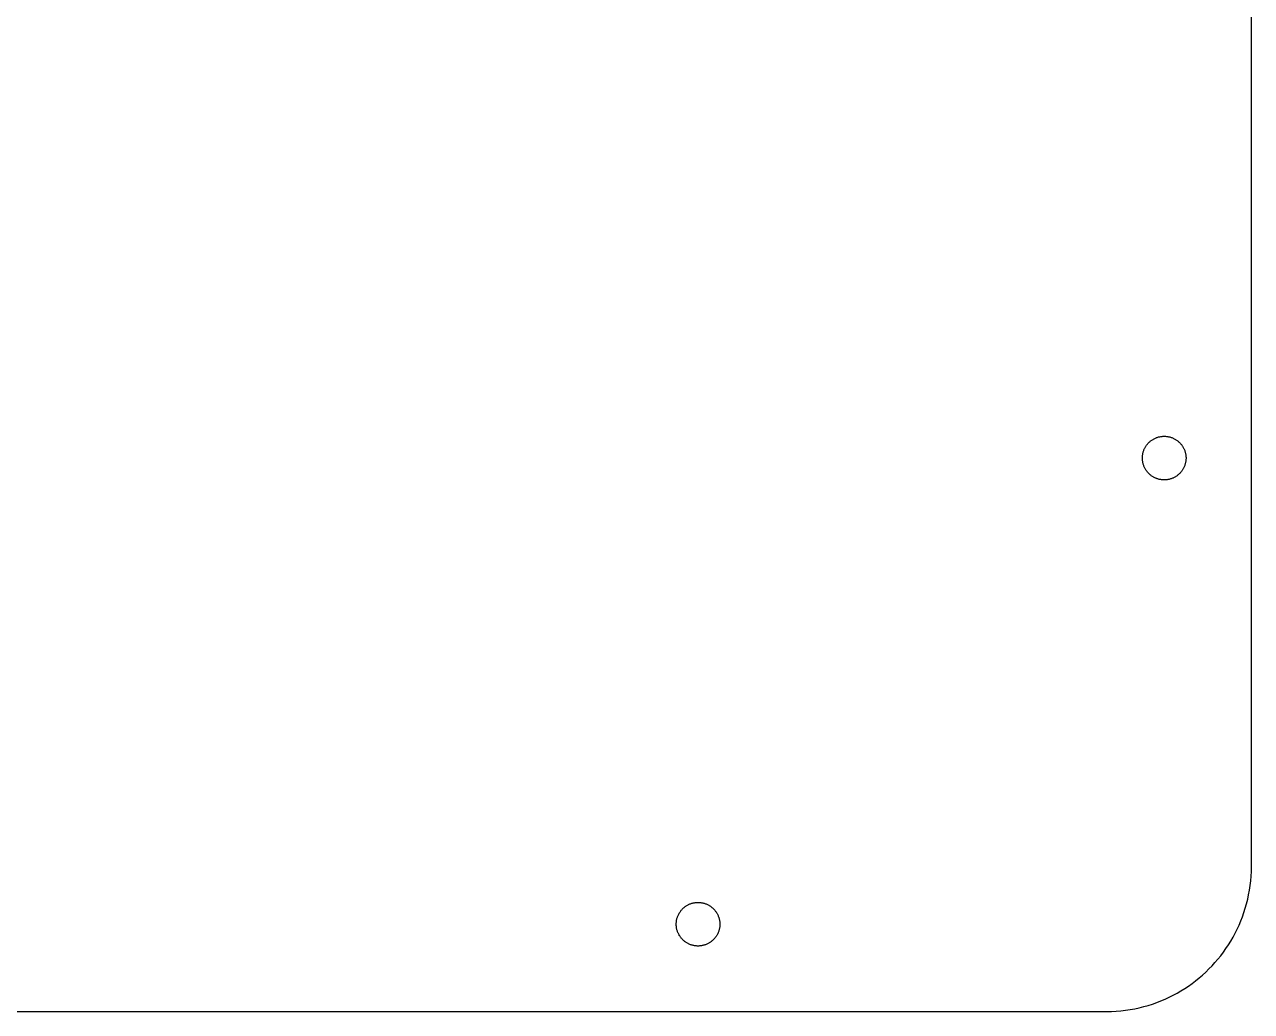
# Model space of a CAD drawing. Extents: x 0 to 212, y 0 to 125.
# Drawn here: x 155.8 to 212, y 0 to 45.2 of the extents above; entities that cross this region are included whole.
import ezdxf

# ---------------------------------------------------------------- set-up
doc = ezdxf.new("R2010")
doc.units = 0

msp = doc.modelspace()

# ---------------------------------------------------------------- linework, layer by layer
at = {"layer": 'Layer 1'}
for p, q in [((212, 6.632), (212, 115.985)), ((207.126, 25.8585), (207.142, 25.8852)), ((207.142, 25.8852), (207.158, 25.9115)), ((207.142, 25.8852), (207.142, 25.8852)), ((207.158, 25.9115), (207.175, 25.9371)), ((207.158, 25.9115), (207.158, 25.9115)), ((207.175, 25.9371), (207.193, 25.9622)), ((207.175, 25.9371), (207.175, 25.9371)), ((207.193, 25.9622), (207.211, 25.9868)), ((207.193, 25.9622), (207.193, 25.9622)), ((207.211, 25.9868), (207.231, 26.0107)), ((207.211, 25.9868), (207.211, 25.9868)), ((207.231, 26.0107), (207.251, 26.034)), ((207.231, 26.0107), (207.231, 26.0107)), ((207.251, 26.034), (207.271, 26.0567)), ((207.251, 26.034), (207.251, 26.034)), ((207.271, 26.0567), (207.293, 26.0788)), ((207.271, 26.0567), (207.271, 26.0567)), ((207.293, 26.0788), (207.315, 26.1001)), ((207.293, 26.0788), (207.293, 26.0788)), ((207.315, 26.1001), (207.338, 26.1208)), ((207.315, 26.1001), (207.315, 26.1001)), ((207.338, 26.1208), (207.361, 26.1409)), ((207.338, 26.1208), (207.338, 26.1208)), ((207.361, 26.1409), (207.385, 26.1601)), ((207.361, 26.1409), (207.361, 26.1409)), ((207.385, 26.1601), (207.409, 26.1787)), ((207.385, 26.1601), (207.385, 26.1601)), ((207.409, 26.1787), (207.435, 26.1965)), ((207.409, 26.1787), (207.409, 26.1787)), ((207.435, 26.1965), (207.46, 26.2136)), ((207.435, 26.1965), (207.435, 26.1965)), ((207.46, 26.2136), (207.486, 26.2299)), ((207.46, 26.2136), (207.46, 26.2136)), ((207.486, 26.2299), (207.513, 26.2454)), ((207.486, 26.2299), (207.486, 26.2299)), ((207.513, 26.2454), (207.54, 26.26)), ((207.513, 26.2454), (207.513, 26.2454)), ((207.54, 26.26), (207.568, 26.2739)), ((207.54, 26.26), (207.54, 26.26)), ((207.568, 26.2739), (207.596, 26.2869)), ((207.568, 26.2739), (207.568, 26.2739)), ((207.596, 26.2869), (207.625, 26.299)), ((207.596, 26.2869), (207.596, 26.2869)), ((207.625, 26.299), (207.654, 26.3103)), ((207.625, 26.299), (207.625, 26.299)), ((207.654, 26.3103), (207.684, 26.3207)), ((207.654, 26.3103), (207.654, 26.3103)), ((207.684, 26.3207), (207.714, 26.3301)), ((207.684, 26.3207), (207.684, 26.3207)), ((207.714, 26.3301), (207.744, 26.3387)), ((207.714, 26.3301), (207.714, 26.3301)), ((207.744, 26.3387), (207.775, 26.3463)), ((207.744, 26.3387), (207.744, 26.3387)), ((207.775, 26.3463), (207.806, 26.3529)), ((207.775, 26.3463), (207.775, 26.3463)), ((207.806, 26.3529), (207.838, 26.3586)), ((207.806, 26.3529), (207.806, 26.3529)), ((207.838, 26.3586), (207.87, 26.3632)), ((207.838, 26.3586), (207.838, 26.3586)), ((207.87, 26.3632), (207.902, 26.3669)), ((207.87, 26.3632), (207.87, 26.3632)), ((207.902, 26.3669), (207.934, 26.3695)), ((207.902, 26.3669), (207.902, 26.3669)), ((207.934, 26.3695), (207.967, 26.3711)), ((207.934, 26.3695), (207.934, 26.3695)), ((207.967, 26.3711), (208, 26.3717)), ((207.967, 26.3711), (207.967, 26.3711)), ((208, 26.3717), (208, 26.3717)), ((208, 26.3717), (208.033, 26.3711)), ((208.033, 26.3711), (208.033, 26.3711)), ((208.033, 26.3711), (208.066, 26.3695)), ((208.066, 26.3695), (208.066, 26.3695)), ((208.066, 26.3695), (208.098, 26.3669)), ((208.098, 26.3669), (208.098, 26.3669)), ((208.098, 26.3669), (208.13, 26.3632)), ((208.13, 26.3632), (208.13, 26.3632)), ((208.13, 26.3632), (208.162, 26.3586)), ((208.162, 26.3586), (208.162, 26.3586)), ((208.162, 26.3586), (208.194, 26.3529)), ((208.194, 26.3529), (208.194, 26.3529)), ((208.194, 26.3529), (208.225, 26.3463)), ((208.225, 26.3463), (208.225, 26.3463)), ((208.225, 26.3463), (208.256, 26.3387)), ((208.256, 26.3387), (208.256, 26.3387)), ((208.256, 26.3387), (208.286, 26.3301)), ((208.286, 26.3301), (208.286, 26.3301)), ((208.286, 26.3301), (208.316, 26.3207)), ((208.316, 26.3207), (208.316, 26.3207)), ((208.316, 26.3207), (208.346, 26.3103)), ((208.346, 26.3103), (208.346, 26.3103)), ((208.346, 26.3103), (208.375, 26.299)), ((208.375, 26.299), (208.375, 26.299)), ((208.375, 26.299), (208.404, 26.2869)), ((208.404, 26.2869), (208.404, 26.2869)), ((208.404, 26.2869), (208.432, 26.2739)), ((208.432, 26.2739), (208.432, 26.2739)), ((208.432, 26.2739), (208.46, 26.26)), ((208.46, 26.26), (208.46, 26.26)), ((208.46, 26.26), (208.487, 26.2454)), ((208.487, 26.2454), (208.487, 26.2454)), ((208.487, 26.2454), (208.514, 26.2299)), ((208.514, 26.2299), (208.514, 26.2299)), ((208.514, 26.2299), (208.54, 26.2136)), ((208.54, 26.2136), (208.54, 26.2136)), ((208.54, 26.2136), (208.565, 26.1965)), ((208.565, 26.1965), (208.565, 26.1965)), ((208.565, 26.1965), (208.591, 26.1787)), ((208.591, 26.1787), (208.591, 26.1787)), ((208.591, 26.1787), (208.615, 26.1601)), ((208.615, 26.1601), (208.615, 26.1601)), ((208.615, 26.1601), (208.639, 26.1408)), ((208.639, 26.1408), (208.639, 26.1408)), ((208.639, 26.1408), (208.662, 26.1208)), ((208.662, 26.1208), (208.662, 26.1208)), ((208.662, 26.1208), (208.685, 26.1001)), ((208.685, 26.1001), (208.685, 26.1001)), ((208.685, 26.1001), (208.707, 26.0788)), ((208.707, 26.0788), (208.707, 26.0788)), ((208.707, 26.0788), (208.728, 26.0567)), ((208.728, 26.0567), (208.728, 26.0567)), ((208.728, 26.0567), (208.749, 26.034)), ((208.749, 26.034), (208.749, 26.034)), ((208.749, 26.034), (208.769, 26.0107)), ((208.769, 26.0107), (208.769, 26.0107)), ((208.769, 26.0107), (208.788, 25.9868)), ((208.788, 25.9868), (208.788, 25.9868)), ((208.788, 25.9868), (208.807, 25.9622)), ((208.807, 25.9622), (208.807, 25.9622)), ((208.807, 25.9622), (208.825, 25.9371)), ((208.825, 25.9371), (208.825, 25.9371)), ((208.825, 25.9371), (208.842, 25.9115)), ((208.842, 25.9115), (208.842, 25.9115)), ((208.842, 25.9115), (208.858, 25.8852)), ((208.858, 25.8852), (208.858, 25.8852)), ((208.858, 25.8852), (208.874, 25.8585)), ((207, 25.4047), (207.002, 25.4374)), ((207, 25.3717), (207, 25.4047)), ((207, 25.4047), (207, 25.4047)), ((207.001, 25.3386), (207, 25.3717)), ((207, 25.3717), (207, 25.3717)), ((207.002, 25.3059), (207.001, 25.3386)), ((207.001, 25.3386), (207.001, 25.3386)), ((207.002, 25.4374), (207.005, 25.4699)), ((207.002, 25.4374), (207.002, 25.4374)), ((207.005, 25.4699), (207.008, 25.502)), ((207.005, 25.4699), (207.005, 25.4699)), ((207.008, 25.502), (207.013, 25.5339)), ((207.008, 25.502), (207.008, 25.502)), ((207.013, 25.5339), (207.019, 25.5654)), ((207.013, 25.5339), (207.013, 25.5339)), ((207.019, 25.5654), (207.025, 25.5965)), ((207.019, 25.5654), (207.019, 25.5654)), ((207.025, 25.5965), (207.033, 25.6273)), ((207.025, 25.5965), (207.025, 25.5965)), ((207.033, 25.6273), (207.041, 25.6577)), ((207.033, 25.6273), (207.033, 25.6273)), ((207.041, 25.6577), (207.051, 25.6877)), ((207.041, 25.6577), (207.041, 25.6577)), ((207.051, 25.6877), (207.061, 25.7173)), ((207.051, 25.6877), (207.051, 25.6877)), ((207.061, 25.7173), (207.073, 25.7465)), ((207.061, 25.7173), (207.061, 25.7173)), ((207.073, 25.7465), (207.085, 25.7752)), ((207.073, 25.7465), (207.073, 25.7465)), ((207.085, 25.7752), (207.098, 25.8035)), ((207.085, 25.7752), (207.085, 25.7752)), ((207.098, 25.8035), (207.112, 25.8312)), ((207.098, 25.8035), (207.098, 25.8035)), ((207.112, 25.8312), (207.126, 25.8585)), ((207.112, 25.8312), (207.112, 25.8312)), ((207.126, 25.8585), (207.126, 25.8585)), ((208.874, 25.8585), (208.874, 25.8585)), ((208.874, 25.8585), (208.888, 25.8312)), ((208.888, 25.8312), (208.888, 25.8312)), ((208.888, 25.8312), (208.902, 25.8034)), ((208.902, 25.8034), (208.902, 25.8034)), ((208.902, 25.8034), (208.915, 25.7752)), ((208.915, 25.7752), (208.915, 25.7752)), ((208.915, 25.7752), (208.927, 25.7465)), ((208.927, 25.7465), (208.927, 25.7465)), ((208.927, 25.7465), (208.939, 25.7173)), ((208.939, 25.7173), (208.939, 25.7173)), ((208.939, 25.7173), (208.949, 25.6877)), ((208.949, 25.6877), (208.949, 25.6877)), ((208.949, 25.6877), (208.958, 25.6577)), ((208.958, 25.6577), (208.958, 25.6577)), ((208.958, 25.6577), (208.967, 25.6273)), ((208.967, 25.6273), (208.967, 25.6273)), ((208.967, 25.6273), (208.975, 25.5965)), ((208.975, 25.5965), (208.975, 25.5965)), ((208.975, 25.5965), (208.981, 25.5654)), ((208.981, 25.5654), (208.981, 25.5654)), ((208.981, 25.5654), (208.987, 25.5339)), ((208.987, 25.5339), (208.987, 25.5339)), ((208.987, 25.5339), (208.992, 25.502)), ((208.992, 25.502), (208.992, 25.502)), ((208.992, 25.502), (208.995, 25.4699)), ((208.995, 25.4699), (208.995, 25.4699)), ((208.995, 25.4699), (208.998, 25.4374)), ((208.998, 25.4374), (208.998, 25.4374)), ((208.998, 25.4374), (208.999, 25.4047)), ((209, 25.3386), (208.998, 25.3059)), ((208.999, 25.4047), (208.999, 25.4047)), ((208.999, 25.4047), (209, 25.3717)), ((209, 25.3717), (209, 25.3717)), ((209, 25.3717), (209, 25.3386)), ((209, 25.3386), (209, 25.3386)), ((207.005, 25.2734), (207.002, 25.3059)), ((207.002, 25.3059), (207.002, 25.3059)), ((207.008, 25.2413), (207.005, 25.2734)), ((207.005, 25.2734), (207.005, 25.2734)), ((207.013, 25.2094), (207.008, 25.2413)), ((207.008, 25.2413), (207.008, 25.2413)), ((207.019, 25.1779), (207.013, 25.2094)), ((207.013, 25.2094), (207.013, 25.2094)), ((207.025, 25.1468), (207.019, 25.1779)), ((207.019, 25.1779), (207.019, 25.1779)), ((207.033, 25.116), (207.025, 25.1468)), ((207.025, 25.1468), (207.025, 25.1468)), ((207.042, 25.0856), (207.033, 25.116)), ((207.033, 25.116), (207.033, 25.116)), ((207.051, 25.0556), (207.042, 25.0856)), ((207.042, 25.0856), (207.042, 25.0856)), ((207.061, 25.026), (207.051, 25.0556)), ((207.051, 25.0556), (207.051, 25.0556)), ((207.073, 24.9968), (207.061, 25.026)), ((207.061, 25.026), (207.061, 25.026)), ((207.085, 24.9681), (207.073, 24.9968)), ((207.073, 24.9968), (207.073, 24.9968)), ((207.098, 24.9399), (207.085, 24.9681)), ((207.085, 24.9681), (207.085, 24.9681)), ((207.112, 24.9121), (207.098, 24.9399)), ((207.098, 24.9399), (207.098, 24.9399)), ((207.126, 24.8848), (207.112, 24.9121)), ((207.112, 24.9121), (207.112, 24.9121)), ((207.142, 24.8581), (207.126, 24.8848)), ((207.126, 24.8848), (207.126, 24.8848)), ((207.158, 24.8319), (207.142, 24.8581)), ((207.142, 24.8581), (207.142, 24.8581)), ((207.175, 24.8062), (207.158, 24.8319)), ((207.158, 24.8319), (207.158, 24.8319)), ((207.193, 24.7811), (207.175, 24.8062)), ((207.175, 24.8062), (207.175, 24.8062)), ((207.212, 24.7565), (207.193, 24.7811)), ((207.193, 24.7811), (207.193, 24.7811)), ((207.231, 24.7326), (207.212, 24.7565)), ((207.212, 24.7565), (207.212, 24.7565)), ((208.789, 24.7565), (208.769, 24.7326)), ((208.807, 24.7811), (208.789, 24.7565)), ((208.789, 24.7565), (208.789, 24.7565)), ((208.825, 24.8062), (208.807, 24.7811)), ((208.807, 24.7811), (208.807, 24.7811)), ((208.842, 24.8318), (208.825, 24.8062)), ((208.825, 24.8062), (208.825, 24.8062)), ((208.858, 24.8581), (208.842, 24.8318)), ((208.842, 24.8318), (208.842, 24.8318)), ((208.874, 24.8848), (208.858, 24.8581)), ((208.858, 24.8581), (208.858, 24.8581)), ((208.888, 24.9121), (208.874, 24.8848)), ((208.874, 24.8848), (208.874, 24.8848)), ((208.902, 24.9399), (208.888, 24.9121)), ((208.888, 24.9121), (208.888, 24.9121)), ((208.915, 24.9681), (208.902, 24.9399)), ((208.902, 24.9399), (208.902, 24.9399)), ((208.927, 24.9968), (208.915, 24.9681)), ((208.915, 24.9681), (208.915, 24.9681)), ((208.939, 25.026), (208.927, 24.9968)), ((208.927, 24.9968), (208.927, 24.9968)), ((208.949, 25.0556), (208.939, 25.026)), ((208.939, 25.026), (208.939, 25.026)), ((208.959, 25.0856), (208.949, 25.0556)), ((208.949, 25.0556), (208.949, 25.0556)), ((208.967, 25.116), (208.959, 25.0856)), ((208.959, 25.0856), (208.959, 25.0856)), ((208.975, 25.1468), (208.967, 25.116)), ((208.967, 25.116), (208.967, 25.116)), ((208.981, 25.1779), (208.975, 25.1468)), ((208.975, 25.1468), (208.975, 25.1468)), ((208.987, 25.2094), (208.981, 25.1779)), ((208.981, 25.1779), (208.981, 25.1779)), ((208.992, 25.2413), (208.987, 25.2094)), ((208.987, 25.2094), (208.987, 25.2094)), ((208.995, 25.2734), (208.992, 25.2413)), ((208.992, 25.2413), (208.992, 25.2413)), ((208.998, 25.3059), (208.995, 25.2734)), ((208.995, 25.2734), (208.995, 25.2734)), ((208.998, 25.3059), (208.998, 25.3059)), ((207.251, 24.7093), (207.231, 24.7326)), ((207.231, 24.7326), (207.231, 24.7326)), ((207.272, 24.6866), (207.251, 24.7093)), ((207.251, 24.7093), (207.251, 24.7093)), ((207.293, 24.6646), (207.272, 24.6866)), ((207.272, 24.6866), (207.272, 24.6866)), ((207.315, 24.6432), (207.293, 24.6646)), ((207.293, 24.6646), (207.293, 24.6646)), ((207.338, 24.6225), (207.315, 24.6432)), ((207.315, 24.6432), (207.315, 24.6432)), ((207.361, 24.6025), (207.338, 24.6225)), ((207.338, 24.6225), (207.338, 24.6225)), ((207.385, 24.5832), (207.361, 24.6025)), ((207.361, 24.6025), (207.361, 24.6025)), ((207.409, 24.5646), (207.385, 24.5832)), ((207.385, 24.5832), (207.385, 24.5832)), ((207.435, 24.5468), (207.409, 24.5646)), ((207.409, 24.5646), (207.409, 24.5646)), ((207.46, 24.5297), (207.435, 24.5468)), ((207.435, 24.5468), (207.435, 24.5468)), ((207.486, 24.5134), (207.46, 24.5297)), ((207.46, 24.5297), (207.46, 24.5297)), ((207.513, 24.498), (207.486, 24.5134)), ((207.486, 24.5134), (207.486, 24.5134)), ((207.54, 24.4833), (207.513, 24.498)), ((207.513, 24.498), (207.513, 24.498)), ((207.568, 24.4694), (207.54, 24.4833)), ((207.54, 24.4833), (207.54, 24.4833)), ((207.596, 24.4564), (207.568, 24.4694)), ((207.568, 24.4694), (207.568, 24.4694)), ((207.625, 24.4443), (207.596, 24.4564)), ((207.596, 24.4564), (207.596, 24.4564)), ((207.654, 24.433), (207.625, 24.4443)), ((207.625, 24.4443), (207.625, 24.4443)), ((207.684, 24.4226), (207.654, 24.433)), ((207.654, 24.433), (207.654, 24.433)), ((207.714, 24.4132), (207.684, 24.4226)), ((207.684, 24.4226), (207.684, 24.4226)), ((207.744, 24.4046), (207.714, 24.4132)), ((207.714, 24.4132), (207.714, 24.4132)), ((207.775, 24.397), (207.744, 24.4046)), ((207.744, 24.4046), (207.744, 24.4046)), ((207.806, 24.3904), (207.775, 24.397)), ((207.775, 24.397), (207.775, 24.397)), ((207.838, 24.3848), (207.806, 24.3904)), ((207.806, 24.3904), (207.806, 24.3904)), ((207.87, 24.3801), (207.838, 24.3848)), ((207.838, 24.3848), (207.838, 24.3848)), ((207.902, 24.3764), (207.87, 24.3801)), ((207.87, 24.3801), (207.87, 24.3801)), ((207.934, 24.3738), (207.902, 24.3764)), ((207.902, 24.3764), (207.902, 24.3764)), ((207.967, 24.3722), (207.934, 24.3738)), ((207.934, 24.3738), (207.934, 24.3738)), ((208, 24.3717), (207.967, 24.3722)), ((207.967, 24.3722), (207.967, 24.3722)), ((208.033, 24.3722), (208, 24.3717)), ((208, 24.3717), (208, 24.3717)), ((208.066, 24.3738), (208.033, 24.3722)), ((208.033, 24.3722), (208.033, 24.3722)), ((208.098, 24.3764), (208.066, 24.3738)), ((208.066, 24.3738), (208.066, 24.3738)), ((208.066, 24.3738), (208.066, 24.3738)), ((208.13, 24.3801), (208.098, 24.3764)), ((208.098, 24.3764), (208.098, 24.3764)), ((208.162, 24.3847), (208.13, 24.3801)), ((208.13, 24.3801), (208.13, 24.3801)), ((208.194, 24.3904), (208.162, 24.3847)), ((208.162, 24.3847), (208.162, 24.3847)), ((208.225, 24.397), (208.194, 24.3904)), ((208.194, 24.3904), (208.194, 24.3904)), ((208.256, 24.4046), (208.225, 24.397)), ((208.225, 24.397), (208.225, 24.397)), ((208.286, 24.4132), (208.256, 24.4046)), ((208.256, 24.4046), (208.256, 24.4046)), ((208.316, 24.4226), (208.286, 24.4132)), ((208.286, 24.4132), (208.286, 24.4132)), ((208.346, 24.433), (208.316, 24.4226)), ((208.316, 24.4226), (208.316, 24.4226)), ((208.375, 24.4443), (208.346, 24.433)), ((208.346, 24.433), (208.346, 24.433)), ((208.404, 24.4564), (208.375, 24.4443)), ((208.375, 24.4443), (208.375, 24.4443)), ((208.432, 24.4694), (208.404, 24.4564)), ((208.404, 24.4564), (208.404, 24.4564)), ((208.46, 24.4833), (208.432, 24.4694)), ((208.432, 24.4694), (208.432, 24.4694)), ((208.487, 24.4979), (208.46, 24.4833)), ((208.46, 24.4833), (208.46, 24.4833)), ((208.514, 24.5134), (208.487, 24.4979)), ((208.487, 24.4979), (208.487, 24.4979)), ((208.54, 24.5297), (208.514, 24.5134)), ((208.514, 24.5134), (208.514, 24.5134)), ((208.565, 24.5468), (208.54, 24.5297)), ((208.54, 24.5297), (208.54, 24.5297)), ((208.591, 24.5646), (208.565, 24.5468)), ((208.565, 24.5468), (208.565, 24.5468)), ((208.615, 24.5832), (208.591, 24.5646)), ((208.591, 24.5646), (208.591, 24.5646)), ((208.639, 24.6025), (208.615, 24.5832)), ((208.615, 24.5832), (208.615, 24.5832)), ((208.662, 24.6225), (208.639, 24.6025)), ((208.639, 24.6025), (208.639, 24.6025)), ((208.685, 24.6432), (208.662, 24.6225)), ((208.662, 24.6225), (208.662, 24.6225)), ((208.707, 24.6645), (208.685, 24.6432)), ((208.685, 24.6432), (208.685, 24.6432)), ((208.729, 24.6866), (208.707, 24.6645)), ((208.707, 24.6645), (208.707, 24.6645)), ((208.749, 24.7093), (208.729, 24.6866)), ((208.729, 24.6866), (208.729, 24.6866)), ((208.769, 24.7326), (208.749, 24.7093)), ((208.749, 24.7093), (208.749, 24.7093)), ((208.769, 24.7326), (208.769, 24.7326)), ((211.966, 5.98168), (211.984, 6.19662)), ((211.984, 6.19662), (211.996, 6.41344)), ((211.984, 6.19662), (211.984, 6.19662)), ((211.996, 6.41344), (212, 6.632)), ((211.996, 6.41344), (211.996, 6.41344)), ((212, 6.632), (212, 6.632)), ((211.909, 5.55785), (211.941, 5.76872)), ((211.941, 5.76872), (211.966, 5.98168)), ((211.941, 5.76872), (211.941, 5.76872)), ((211.966, 5.98168), (211.966, 5.98168)), ((211.776, 4.93884), (211.827, 5.1428)), ((211.827, 5.1428), (211.871, 5.34917)), ((211.827, 5.1428), (211.827, 5.1428)), ((211.871, 5.34917), (211.909, 5.55785)), ((211.871, 5.34917), (211.871, 5.34917)), ((211.909, 5.55785), (211.909, 5.55785)), ((185.755, 4.48682), (185.77, 4.51358)), ((185.77, 4.51358), (185.786, 4.5398)), ((185.77, 4.51358), (185.77, 4.51358)), ((185.786, 4.5398), (185.803, 4.56548)), ((185.786, 4.5398), (185.786, 4.5398)), ((185.803, 4.56548), (185.821, 4.59059)), ((185.803, 4.56548), (185.803, 4.56548)), ((185.821, 4.59059), (185.84, 4.61512)), ((185.821, 4.59059), (185.821, 4.59059)), ((185.84, 4.61512), (185.859, 4.63905)), ((185.84, 4.61512), (185.84, 4.61512)), ((185.859, 4.63905), (185.879, 4.66237)), ((185.859, 4.63905), (185.859, 4.63905)), ((185.879, 4.66237), (185.9, 4.68507)), ((185.879, 4.66237), (185.879, 4.66237)), ((185.9, 4.68507), (185.921, 4.70711)), ((185.9, 4.68507), (185.9, 4.68507)), ((185.921, 4.70711), (185.943, 4.72849)), ((185.921, 4.70711), (185.921, 4.70711)), ((185.943, 4.72849), (185.966, 4.74919)), ((185.943, 4.72849), (185.943, 4.72849)), ((185.966, 4.74919), (185.989, 4.7692)), ((185.966, 4.74919), (185.966, 4.74919)), ((185.989, 4.7692), (186.013, 4.78849)), ((185.989, 4.7692), (185.989, 4.7692)), ((186.013, 4.78849), (186.038, 4.80706)), ((186.013, 4.78849), (186.013, 4.78849)), ((186.038, 4.80706), (186.063, 4.82488)), ((186.038, 4.80706), (186.038, 4.80706)), ((186.063, 4.82488), (186.089, 4.84194)), ((186.063, 4.82488), (186.063, 4.82488)), ((186.089, 4.84194), (186.115, 4.85822)), ((186.089, 4.84194), (186.089, 4.84194)), ((186.115, 4.85822), (186.142, 4.8737)), ((186.115, 4.85822), (186.115, 4.85822)), ((186.142, 4.8737), (186.169, 4.88838)), ((186.142, 4.8737), (186.142, 4.8737)), ((186.169, 4.88838), (186.197, 4.90223)), ((186.169, 4.88838), (186.169, 4.88838)), ((186.197, 4.90223), (186.225, 4.91524)), ((186.197, 4.90223), (186.197, 4.90223)), ((186.225, 4.91524), (186.254, 4.92738)), ((186.225, 4.91524), (186.225, 4.91524)), ((186.254, 4.92738), (186.283, 4.93864)), ((186.254, 4.92738), (186.254, 4.92738)), ((186.283, 4.93864), (186.312, 4.94902)), ((186.283, 4.93864), (186.283, 4.93864)), ((186.312, 4.94902), (186.342, 4.95848)), ((186.312, 4.94902), (186.312, 4.94902)), ((186.342, 4.95848), (186.373, 4.96702)), ((186.342, 4.95848), (186.342, 4.95848)), ((186.373, 4.96702), (186.403, 4.97462)), ((186.373, 4.96702), (186.373, 4.96702)), ((186.403, 4.97462), (186.435, 4.98125)), ((186.403, 4.97462), (186.403, 4.97462)), ((186.435, 4.98125), (186.466, 4.98691)), ((186.435, 4.98125), (186.435, 4.98125)), ((186.466, 4.98691), (186.498, 4.99158)), ((186.466, 4.98691), (186.466, 4.98691)), ((186.498, 4.99158), (186.53, 4.99524)), ((186.498, 4.99158), (186.498, 4.99158)), ((186.53, 4.99524), (186.563, 4.99787)), ((186.53, 4.99524), (186.53, 4.99524)), ((186.563, 4.99787), (186.595, 4.99947)), ((186.563, 4.99787), (186.563, 4.99787)), ((186.595, 4.99947), (186.628, 5)), ((186.595, 4.99947), (186.595, 4.99947)), ((186.628, 5), (186.628, 5)), ((186.628, 5), (186.661, 4.99947)), ((186.661, 4.99947), (186.661, 4.99947)), ((186.661, 4.99947), (186.694, 4.99787)), ((186.694, 4.99787), (186.694, 4.99787)), ((186.694, 4.99787), (186.727, 4.99524)), ((186.727, 4.99524), (186.727, 4.99524)), ((186.727, 4.99524), (186.759, 4.99158)), ((186.759, 4.99158), (186.759, 4.99158)), ((186.759, 4.99158), (186.79, 4.98691)), ((186.79, 4.98691), (186.79, 4.98691)), ((186.79, 4.98691), (186.822, 4.98125)), ((186.822, 4.98125), (186.822, 4.98125)), ((186.822, 4.98125), (186.853, 4.97462)), ((186.853, 4.97462), (186.853, 4.97462)), ((186.853, 4.97462), (186.884, 4.96702)), ((186.884, 4.96702), (186.884, 4.96702)), ((186.884, 4.96702), (186.914, 4.95848)), ((186.914, 4.95848), (186.914, 4.95848)), ((186.914, 4.95848), (186.944, 4.94902)), ((186.944, 4.94902), (186.944, 4.94902)), ((186.944, 4.94902), (186.974, 4.93864)), ((186.974, 4.93864), (186.974, 4.93864)), ((186.974, 4.93864), (187.003, 4.92738)), ((187.003, 4.92738), (187.003, 4.92738)), ((187.003, 4.92738), (187.032, 4.91524)), ((187.032, 4.91524), (187.032, 4.91524)), ((187.032, 4.91524), (187.06, 4.90223)), ((187.06, 4.90223), (187.06, 4.90223)), ((187.06, 4.90223), (187.088, 4.88838)), ((187.088, 4.88838), (187.088, 4.88838)), ((187.088, 4.88838), (187.115, 4.8737)), ((187.115, 4.8737), (187.115, 4.8737)), ((187.115, 4.8737), (187.142, 4.85822)), ((187.142, 4.85822), (187.142, 4.85822)), ((187.142, 4.85822), (187.168, 4.84193)), ((187.168, 4.84193), (187.168, 4.84193)), ((187.168, 4.84193), (187.194, 4.82487)), ((187.194, 4.82487), (187.194, 4.82487)), ((187.194, 4.82487), (187.219, 4.80706)), ((187.219, 4.80706), (187.219, 4.80706)), ((187.219, 4.80706), (187.243, 4.78849)), ((187.243, 4.78849), (187.243, 4.78849)), ((187.243, 4.78849), (187.267, 4.7692)), ((187.267, 4.7692), (187.267, 4.7692)), ((187.267, 4.7692), (187.291, 4.74919)), ((187.291, 4.74919), (187.291, 4.74919)), ((187.291, 4.74919), (187.313, 4.72849)), ((187.313, 4.72849), (187.313, 4.72849)), ((187.313, 4.72849), (187.335, 4.70711)), ((187.335, 4.70711), (187.335, 4.70711)), ((187.335, 4.70711), (187.357, 4.68506)), ((187.357, 4.68506), (187.357, 4.68506)), ((187.357, 4.68506), (187.378, 4.66237)), ((187.378, 4.66237), (187.378, 4.66237)), ((187.378, 4.66237), (187.398, 4.63905)), ((187.398, 4.63905), (187.398, 4.63905)), ((187.398, 4.63905), (187.417, 4.61512)), ((187.417, 4.61512), (187.417, 4.61512)), ((187.417, 4.61512), (187.435, 4.59058)), ((187.435, 4.59058), (187.435, 4.59058)), ((187.435, 4.59058), (187.453, 4.56548)), ((187.453, 4.56548), (187.453, 4.56548)), ((187.453, 4.56548), (187.47, 4.5398)), ((187.47, 4.5398), (187.47, 4.5398)), ((187.47, 4.5398), (187.487, 4.51358)), ((187.487, 4.51358), (187.487, 4.51358)), ((187.487, 4.51358), (187.502, 4.48682)), ((211.586, 4.34255), (211.655, 4.5386)), ((211.655, 4.5386), (211.719, 4.7374)), ((211.655, 4.5386), (211.655, 4.5386)), ((211.719, 4.7374), (211.776, 4.93884)), ((211.719, 4.7374), (211.719, 4.7374)), ((211.776, 4.93884), (211.776, 4.93884)), ((185.628, 4), (185.629, 4.03301)), ((185.629, 3.96699), (185.628, 4)), ((185.628, 4), (185.628, 4)), ((185.629, 4.03301), (185.63, 4.06575)), ((185.629, 4.03301), (185.629, 4.03301)), ((185.63, 3.93425), (185.629, 3.96699)), ((185.629, 3.96699), (185.629, 3.96699)), ((185.63, 4.06575), (185.633, 4.09821)), ((185.63, 4.06575), (185.63, 4.06575)), ((185.633, 4.09821), (185.637, 4.13036)), ((185.633, 4.09821), (185.633, 4.09821)), ((185.637, 4.13036), (185.641, 4.16221)), ((185.637, 4.13036), (185.637, 4.13036)), ((185.641, 4.16221), (185.647, 4.19371)), ((185.641, 4.16221), (185.641, 4.16221)), ((185.647, 4.19371), (185.654, 4.22487)), ((185.647, 4.19371), (185.647, 4.19371)), ((185.654, 4.22487), (185.661, 4.25566)), ((185.654, 4.22487), (185.654, 4.22487)), ((185.661, 4.25566), (185.67, 4.28607)), ((185.661, 4.25566), (185.661, 4.25566)), ((185.67, 4.28607), (185.679, 4.31608)), ((185.67, 4.28607), (185.67, 4.28607)), ((185.679, 4.31608), (185.69, 4.34567)), ((185.679, 4.31608), (185.679, 4.31608)), ((185.69, 4.34567), (185.701, 4.37483)), ((185.69, 4.34567), (185.69, 4.34567)), ((185.701, 4.37483), (185.713, 4.40354)), ((185.701, 4.37483), (185.701, 4.37483)), ((185.713, 4.40354), (185.726, 4.43179)), ((185.713, 4.40354), (185.713, 4.40354)), ((185.726, 4.43179), (185.74, 4.45956)), ((185.726, 4.43179), (185.726, 4.43179)), ((185.74, 4.45956), (185.755, 4.48682)), ((185.74, 4.45956), (185.74, 4.45956)), ((185.755, 4.48682), (185.755, 4.48682)), ((187.502, 4.48682), (187.502, 4.48682)), ((187.502, 4.48682), (187.517, 4.45956)), ((187.517, 4.45956), (187.517, 4.45956)), ((187.517, 4.45956), (187.531, 4.43179)), ((187.531, 4.43179), (187.531, 4.43179)), ((187.531, 4.43179), (187.544, 4.40354)), ((187.544, 4.40354), (187.544, 4.40354)), ((187.544, 4.40354), (187.556, 4.37483)), ((187.556, 4.37483), (187.556, 4.37483)), ((187.556, 4.37483), (187.567, 4.34567)), ((187.567, 4.34567), (187.567, 4.34567)), ((187.567, 4.34567), (187.577, 4.31608)), ((187.577, 4.31608), (187.577, 4.31608)), ((187.577, 4.31608), (187.587, 4.28607)), ((187.587, 4.28607), (187.587, 4.28607)), ((187.587, 4.28607), (187.595, 4.25566)), ((187.595, 4.25566), (187.595, 4.25566)), ((187.595, 4.25566), (187.603, 4.22487)), ((187.603, 4.22487), (187.603, 4.22487)), ((187.603, 4.22487), (187.61, 4.19371)), ((187.61, 4.19371), (187.61, 4.19371)), ((187.61, 4.19371), (187.615, 4.16221)), ((187.615, 4.16221), (187.615, 4.16221)), ((187.615, 4.16221), (187.62, 4.13036)), ((187.62, 4.13036), (187.62, 4.13036)), ((187.62, 4.13036), (187.624, 4.09821)), ((187.624, 4.09821), (187.624, 4.09821)), ((187.624, 4.09821), (187.626, 4.06575)), ((187.626, 4.06575), (187.626, 4.06575)), ((187.626, 4.06575), (187.628, 4.03301)), ((187.628, 3.96699), (187.626, 3.93425)), ((187.628, 4.03301), (187.628, 4.03301)), ((187.628, 4.03301), (187.628, 4)), ((187.628, 4), (187.628, 4)), ((187.628, 4), (187.628, 3.96699)), ((187.628, 3.96699), (187.628, 3.96699)), ((211.344, 3.77193), (211.43, 3.9591)), ((211.43, 3.9591), (211.511, 4.14935)), ((211.43, 3.9591), (211.43, 3.9591)), ((211.511, 4.14935), (211.586, 4.34255)), ((211.511, 4.14935), (211.511, 4.14935)), ((211.586, 4.34255), (211.586, 4.34255)), ((185.63, 3.93425), (185.63, 3.93425)), ((185.633, 3.90179), (185.63, 3.93425)), ((185.63, 3.93425), (185.63, 3.93425)), ((185.637, 3.86964), (185.633, 3.90179)), ((185.633, 3.90179), (185.633, 3.90179)), ((185.641, 3.83779), (185.637, 3.86964)), ((185.637, 3.86964), (185.637, 3.86964)), ((185.647, 3.80629), (185.641, 3.83779)), ((185.641, 3.83779), (185.641, 3.83779)), ((185.654, 3.77513), (185.647, 3.80629)), ((185.647, 3.80629), (185.647, 3.80629)), ((185.661, 3.74434), (185.654, 3.77513)), ((185.654, 3.77513), (185.654, 3.77513)), ((185.67, 3.71393), (185.661, 3.74434)), ((185.661, 3.74434), (185.661, 3.74434)), ((185.679, 3.68392), (185.67, 3.71393)), ((185.67, 3.71393), (185.67, 3.71393)), ((185.69, 3.65433), (185.679, 3.68392)), ((185.679, 3.68392), (185.679, 3.68392)), ((185.701, 3.62517), (185.69, 3.65433)), ((185.69, 3.65433), (185.69, 3.65433)), ((185.713, 3.59646), (185.701, 3.62517)), ((185.701, 3.62517), (185.701, 3.62517)), ((185.726, 3.56821), (185.713, 3.59646)), ((185.713, 3.59646), (185.713, 3.59646)), ((185.74, 3.54044), (185.726, 3.56821)), ((185.726, 3.56821), (185.726, 3.56821)), ((185.755, 3.51318), (185.74, 3.54044)), ((185.74, 3.54044), (185.74, 3.54044)), ((185.77, 3.48642), (185.755, 3.51318)), ((185.755, 3.51318), (185.755, 3.51318)), ((185.786, 3.4602), (185.77, 3.48642)), ((185.77, 3.48642), (185.77, 3.48642)), ((185.803, 3.43452), (185.786, 3.4602)), ((185.786, 3.4602), (185.786, 3.4602)), ((185.821, 3.40942), (185.803, 3.43452)), ((185.803, 3.43452), (185.803, 3.43452)), ((185.84, 3.38488), (185.821, 3.40942)), ((185.821, 3.40942), (185.821, 3.40942)), ((185.859, 3.36095), (185.84, 3.38488)), ((185.84, 3.38488), (185.84, 3.38488)), ((187.417, 3.38488), (187.398, 3.36095)), ((187.435, 3.40941), (187.417, 3.38488)), ((187.417, 3.38488), (187.417, 3.38488)), ((187.453, 3.43452), (187.435, 3.40941)), ((187.435, 3.40941), (187.435, 3.40941)), ((187.47, 3.4602), (187.453, 3.43452)), ((187.453, 3.43452), (187.453, 3.43452)), ((187.487, 3.48642), (187.47, 3.4602)), ((187.47, 3.4602), (187.47, 3.4602)), ((187.502, 3.51318), (187.487, 3.48642)), ((187.487, 3.48642), (187.487, 3.48642)), ((187.517, 3.54044), (187.502, 3.51318)), ((187.502, 3.51318), (187.502, 3.51318)), ((187.531, 3.56821), (187.517, 3.54044)), ((187.517, 3.54044), (187.517, 3.54044)), ((187.544, 3.59646), (187.531, 3.56821)), ((187.531, 3.56821), (187.531, 3.56821)), ((187.556, 3.62517), (187.544, 3.59646)), ((187.544, 3.59646), (187.544, 3.59646)), ((187.567, 3.65433), (187.556, 3.62517)), ((187.556, 3.62517), (187.556, 3.62517)), ((187.577, 3.68392), (187.567, 3.65433)), ((187.567, 3.65433), (187.567, 3.65433)), ((187.587, 3.71393), (187.577, 3.68392)), ((187.577, 3.68392), (187.577, 3.68392)), ((187.595, 3.74434), (187.587, 3.71393)), ((187.587, 3.71393), (187.587, 3.71393)), ((187.603, 3.77513), (187.595, 3.74434)), ((187.595, 3.74434), (187.595, 3.74434)), ((187.61, 3.80629), (187.603, 3.77513)), ((187.603, 3.77513), (187.603, 3.77513)), ((187.615, 3.83779), (187.61, 3.80629)), ((187.61, 3.80629), (187.61, 3.80629)), ((187.62, 3.86964), (187.615, 3.83779)), ((187.615, 3.83779), (187.615, 3.83779)), ((187.624, 3.90179), (187.62, 3.86964)), ((187.62, 3.86964), (187.62, 3.86964)), ((187.626, 3.93425), (187.624, 3.90179)), ((187.624, 3.90179), (187.624, 3.90179)), ((187.626, 3.93425), (187.626, 3.93425)), ((211.051, 3.22992), (211.154, 3.40723)), ((211.154, 3.40723), (211.252, 3.58793)), ((211.154, 3.40723), (211.154, 3.40723)), ((211.252, 3.58793), (211.344, 3.77193)), ((211.252, 3.58793), (211.252, 3.58793)), ((211.344, 3.77193), (211.344, 3.77193)), ((185.879, 3.33763), (185.859, 3.36095)), ((185.859, 3.36095), (185.859, 3.36095)), ((185.9, 3.31494), (185.879, 3.33763)), ((185.879, 3.33763), (185.879, 3.33763)), ((185.921, 3.29289), (185.9, 3.31494)), ((185.9, 3.31494), (185.9, 3.31494)), ((185.943, 3.27151), (185.921, 3.29289)), ((185.921, 3.29289), (185.921, 3.29289)), ((185.966, 3.25081), (185.943, 3.27151)), ((185.943, 3.27151), (185.943, 3.27151)), ((185.989, 3.2308), (185.966, 3.25081)), ((185.966, 3.25081), (185.966, 3.25081)), ((186.013, 3.21151), (185.989, 3.2308)), ((185.989, 3.2308), (185.989, 3.2308)), ((186.038, 3.19294), (186.013, 3.21151)), ((186.013, 3.21151), (186.013, 3.21151)), ((186.063, 3.17513), (186.038, 3.19294)), ((186.038, 3.19294), (186.038, 3.19294)), ((186.089, 3.15807), (186.063, 3.17513)), ((186.063, 3.17513), (186.063, 3.17513)), ((186.115, 3.14178), (186.089, 3.15807)), ((186.089, 3.15807), (186.089, 3.15807)), ((186.142, 3.1263), (186.115, 3.14178)), ((186.115, 3.14178), (186.115, 3.14178)), ((186.169, 3.11162), (186.142, 3.1263)), ((186.142, 3.1263), (186.142, 3.1263)), ((186.197, 3.09777), (186.169, 3.11162)), ((186.169, 3.11162), (186.169, 3.11162)), ((186.225, 3.08476), (186.197, 3.09777)), ((186.197, 3.09777), (186.197, 3.09777)), ((186.254, 3.07262), (186.225, 3.08476)), ((186.225, 3.08476), (186.225, 3.08476)), ((186.283, 3.06136), (186.254, 3.07262)), ((186.254, 3.07262), (186.254, 3.07262)), ((186.312, 3.05098), (186.283, 3.06136)), ((186.283, 3.06136), (186.283, 3.06136)), ((186.342, 3.04152), (186.312, 3.05098)), ((186.312, 3.05098), (186.312, 3.05098)), ((186.373, 3.03298), (186.342, 3.04152)), ((186.342, 3.04152), (186.342, 3.04152)), ((186.404, 3.02538), (186.373, 3.03298)), ((186.373, 3.03298), (186.373, 3.03298)), ((186.435, 3.01875), (186.404, 3.02538)), ((186.404, 3.02538), (186.404, 3.02538)), ((186.466, 3.01309), (186.435, 3.01875)), ((186.435, 3.01875), (186.435, 3.01875)), ((186.498, 3.00842), (186.466, 3.01309)), ((186.466, 3.01309), (186.466, 3.01309)), ((186.53, 3.00476), (186.498, 3.00842)), ((186.498, 3.00842), (186.498, 3.00842)), ((186.563, 3.00213), (186.53, 3.00476)), ((186.53, 3.00476), (186.53, 3.00476)), ((186.595, 3.00053), (186.563, 3.00213)), ((186.563, 3.00213), (186.563, 3.00213)), ((186.628, 3), (186.595, 3.00053)), ((186.595, 3.00053), (186.595, 3.00053)), ((186.661, 3.00053), (186.628, 3)), ((186.628, 3), (186.628, 3)), ((186.694, 3.00213), (186.661, 3.00053)), ((186.661, 3.00053), (186.661, 3.00053)), ((186.727, 3.00476), (186.694, 3.00213)), ((186.694, 3.00213), (186.694, 3.00213)), ((186.759, 3.00842), (186.727, 3.00476)), ((186.727, 3.00476), (186.727, 3.00476)), ((186.791, 3.01309), (186.759, 3.00842)), ((186.759, 3.00842), (186.759, 3.00842)), ((186.822, 3.01875), (186.791, 3.01309)), ((186.791, 3.01309), (186.791, 3.01309)), ((186.853, 3.02538), (186.822, 3.01875)), ((186.822, 3.01875), (186.822, 3.01875)), ((186.884, 3.03298), (186.853, 3.02538)), ((186.853, 3.02538), (186.853, 3.02538)), ((186.914, 3.04152), (186.884, 3.03298)), ((186.884, 3.03298), (186.884, 3.03298)), ((186.944, 3.05098), (186.914, 3.04152)), ((186.914, 3.04152), (186.914, 3.04152)), ((186.974, 3.06136), (186.944, 3.05098)), ((186.944, 3.05098), (186.944, 3.05098)), ((187.003, 3.07262), (186.974, 3.06136)), ((186.974, 3.06136), (186.974, 3.06136)), ((187.032, 3.08476), (187.003, 3.07262)), ((187.003, 3.07262), (187.003, 3.07262)), ((187.06, 3.09777), (187.032, 3.08476)), ((187.032, 3.08476), (187.032, 3.08476)), ((187.088, 3.11162), (187.06, 3.09777)), ((187.06, 3.09777), (187.06, 3.09777)), ((187.115, 3.1263), (187.088, 3.11162)), ((187.088, 3.11162), (187.088, 3.11162)), ((187.142, 3.14178), (187.115, 3.1263)), ((187.115, 3.1263), (187.115, 3.1263)), ((187.168, 3.15806), (187.142, 3.14178)), ((187.142, 3.14178), (187.142, 3.14178)), ((187.194, 3.17512), (187.168, 3.15806)), ((187.168, 3.15806), (187.168, 3.15806)), ((187.219, 3.19294), (187.194, 3.17512)), ((187.194, 3.17512), (187.194, 3.17512)), ((187.243, 3.21151), (187.219, 3.19294)), ((187.219, 3.19294), (187.219, 3.19294)), ((187.267, 3.2308), (187.243, 3.21151)), ((187.243, 3.21151), (187.243, 3.21151)), ((187.291, 3.25081), (187.267, 3.2308)), ((187.267, 3.2308), (187.267, 3.2308)), ((187.313, 3.27151), (187.291, 3.25081)), ((187.291, 3.25081), (187.291, 3.25081)), ((187.335, 3.29289), (187.313, 3.27151)), ((187.313, 3.27151), (187.313, 3.27151)), ((187.357, 3.31493), (187.335, 3.29289)), ((187.335, 3.29289), (187.335, 3.29289)), ((187.378, 3.33763), (187.357, 3.31493)), ((187.357, 3.31493), (187.357, 3.31493)), ((187.398, 3.36095), (187.378, 3.33763)), ((187.378, 3.33763), (187.378, 3.33763)), ((187.398, 3.36095), (187.398, 3.36095)), ((210.712, 2.71947), (210.83, 2.88593)), ((210.83, 2.88593), (210.943, 3.05612)), ((210.83, 2.88593), (210.83, 2.88593)), ((210.943, 3.05612), (211.051, 3.22992)), ((210.943, 3.05612), (210.943, 3.05612)), ((211.051, 3.22992), (211.051, 3.22992)), ((210.328, 2.24355), (210.461, 2.39818)), ((210.461, 2.39818), (210.589, 2.55685)), ((210.461, 2.39818), (210.461, 2.39818)), ((210.589, 2.55685), (210.712, 2.71947)), ((210.589, 2.55685), (210.589, 2.55685)), ((210.712, 2.71947), (210.712, 2.71947)), ((209.753, 1.66777), (209.903, 1.80508)), ((209.903, 1.80508), (210.05, 1.9469)), ((209.903, 1.80508), (209.903, 1.80508)), ((210.05, 1.9469), (210.191, 2.09309)), ((210.05, 1.9469), (210.05, 1.9469)), ((210.191, 2.09309), (210.328, 2.24355)), ((210.191, 2.09309), (210.191, 2.09309)), ((210.328, 2.24355), (210.328, 2.24355)), ((208.941, 1.05235), (209.111, 1.16558)), ((209.111, 1.16558), (209.278, 1.28384)), ((209.111, 1.16558), (209.111, 1.16558)), ((209.278, 1.28384), (209.44, 1.40704)), ((209.278, 1.28384), (209.278, 1.28384)), ((209.44, 1.40704), (209.599, 1.53505)), ((209.44, 1.40704), (209.44, 1.40704)), ((209.599, 1.53505), (209.753, 1.66777)), ((209.599, 1.53505), (209.599, 1.53505)), ((209.753, 1.66777), (209.753, 1.66777)), ((207.849, 0.48486), (208.039, 0.56558)), ((208.039, 0.56558), (208.226, 0.65199)), ((208.039, 0.56558), (208.039, 0.56558)), ((208.226, 0.65199), (208.41, 0.74397)), ((208.226, 0.65199), (208.226, 0.65199)), ((208.41, 0.74397), (208.591, 0.84144)), ((208.41, 0.74397), (208.41, 0.74397)), ((208.591, 0.84144), (208.768, 0.94427)), ((208.591, 0.84144), (208.591, 0.84144)), ((208.768, 0.94427), (208.941, 1.05235)), ((208.768, 0.94427), (208.768, 0.94427)), ((208.941, 1.05235), (208.941, 1.05235)), ((6.5649, 0), (205.368, 0)), ((205.368, 0), (205.587, 0.00389)), ((205.368, 0), (205.368, 0)), ((205.587, 0.00389), (205.803, 0.01479)), ((205.587, 0.00389), (205.587, 0.00389)), ((205.803, 0.01479), (206.018, 0.03258)), ((205.803, 0.01479), (205.803, 0.01479)), ((206.018, 0.03258), (206.231, 0.05715)), ((206.018, 0.03258), (206.018, 0.03258)), ((206.231, 0.05715), (206.442, 0.0884)), ((206.231, 0.05715), (206.231, 0.05715)), ((206.442, 0.0884), (206.65, 0.12621)), ((206.442, 0.0884), (206.442, 0.0884)), ((206.65, 0.12621), (206.857, 0.17049)), ((206.65, 0.12621), (206.65, 0.12621)), ((206.857, 0.17049), (207.061, 0.2211)), ((206.857, 0.17049), (206.857, 0.17049)), ((207.061, 0.2211), (207.262, 0.27795)), ((207.061, 0.2211), (207.061, 0.2211)), ((207.262, 0.27795), (207.46, 0.34094)), ((207.262, 0.27795), (207.262, 0.27795)), ((207.46, 0.34094), (207.656, 0.40994)), ((207.46, 0.34094), (207.46, 0.34094)), ((207.656, 0.40994), (207.849, 0.48486)), ((207.656, 0.40994), (207.656, 0.40994)), ((207.849, 0.48486), (207.849, 0.48486))]:
    msp.add_line(p, q, dxfattribs=at)

doc.saveas('drawing.dxf')
